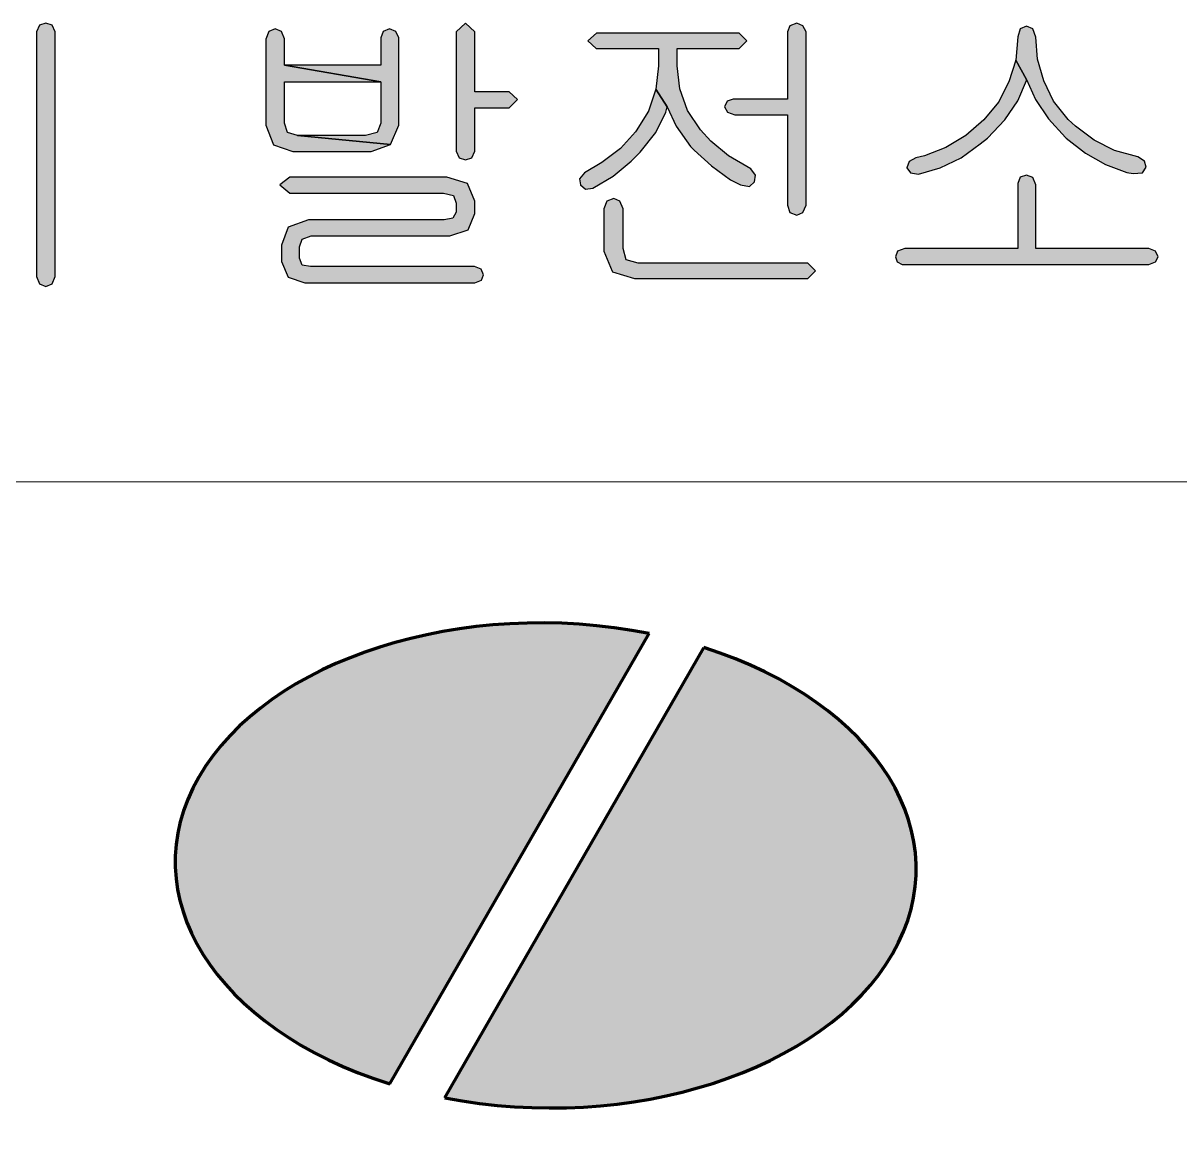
# Model space of a CAD drawing. Header units: inches. Extents: x 985 to 1826, y 0 to 594.
# Drawn here: x 1725.5 to 1745.7, y 98.66 to 118.05 of the extents above; entities that cross this region are included whole.
import ezdxf

# ---------------------------------------------------------------- set-up
doc = ezdxf.new("R2010")
doc.units = ezdxf.units.IN
doc.header["$MEASUREMENT"] = 0
for name, color, linetype in [('BG 0 -1', 7, 'Continuous'), ('BG Default', 7, 'Continuous'), ('BG happy form$0$TITLE-BOX', 7, 'Continuous')]:
    doc.layers.add(name, color=color, linetype=linetype)

msp = doc.modelspace()

# ---------------------------------------------------------------- hatches: boundary and pattern name
at = {"layer": 'BG 0 -1', "linetype": 'ByBlock'}
for color, points in [(5, [(1736.436, 107.389), (1736.219, 107.429), (1736, 107.465), (1735.78, 107.496), (1735.558, 107.521), (1735.334, 107.542), (1735.11, 107.558), (1734.886, 107.568), (1734.661, 107.573), (1734.436, 107.574), (1734.211, 107.569), (1733.987, 107.559), (1733.763, 107.544), (1733.541, 107.524), (1733.32, 107.498), (1733.1, 107.468), (1732.883, 107.433), (1732.667, 107.393), (1732.454, 107.348), (1732.243, 107.298), (1732.036, 107.243), (1731.831, 107.183), (1731.63, 107.119), (1731.433, 107.051), (1731.239, 106.978), (1731.049, 106.9), (1730.864, 106.818), (1730.683, 106.732), (1730.508, 106.642), (1730.337, 106.548), (1730.171, 106.45), (1730.011, 106.348), (1729.856, 106.243), (1729.707, 106.134), (1729.564, 106.022), (1729.427, 105.906), (1729.296, 105.787), (1729.172, 105.666), (1729.054, 105.541), (1728.944, 105.414), (1728.84, 105.285), (1728.743, 105.153), (1728.653, 105.019), (1728.57, 104.883), (1728.495, 104.745), (1728.427, 104.605), (1728.367, 104.464), (1728.314, 104.321), (1728.269, 104.177), (1728.231, 104.033), (1728.202, 103.887), (1728.18, 103.741), (1728.165, 103.594), (1728.159, 103.447), (1728.16, 103.3), (1728.17, 103.153), (1728.187, 103.006), (1728.212, 102.859), (1728.244, 102.713), (1728.285, 102.568), (1728.333, 102.424), (1728.388, 102.281), (1728.452, 102.139), (1728.522, 101.999), (1728.6, 101.86), (1728.686, 101.723), (1728.778, 101.588), (1728.878, 101.455), (1728.984, 101.324), (1729.098, 101.196), (1729.218, 101.071), (1729.344, 100.948), (1729.477, 100.828), (1729.617, 100.711), (1729.762, 100.597), (1729.913, 100.487), (1730.07, 100.38), (1730.232, 100.277), (1730.4, 100.177), (1730.573, 100.081), (1730.751, 99.989), (1730.933, 99.901), (1731.12, 99.818), (1731.311, 99.738), (1731.506, 99.663), (1731.705, 99.593), (1731.908, 99.527)]), (80, [(1732.866, 99.286), (1733.085, 99.246), (1733.306, 99.211), (1733.528, 99.181), (1733.752, 99.156), (1733.977, 99.137), (1734.203, 99.122), (1734.429, 99.113), (1734.655, 99.109), (1734.882, 99.11), (1735.108, 99.117), (1735.334, 99.128), (1735.558, 99.145), (1735.782, 99.167), (1736.004, 99.193), (1736.225, 99.225), (1736.443, 99.263), (1736.659, 99.305), (1736.873, 99.352), (1737.084, 99.404), (1737.292, 99.46), (1737.497, 99.522), (1737.698, 99.588), (1737.896, 99.659), (1738.089, 99.734), (1738.279, 99.814), (1738.463, 99.898), (1738.643, 99.986), (1738.818, 100.078), (1738.989, 100.175), (1739.153, 100.275), (1739.312, 100.379), (1739.466, 100.487), (1739.613, 100.598), (1739.754, 100.712), (1739.89, 100.83), (1740.018, 100.951), (1740.14, 101.075), (1740.255, 101.201), (1740.364, 101.33), (1740.465, 101.462), (1740.559, 101.596), (1740.646, 101.732), (1740.726, 101.87), (1740.798, 102.01), (1740.862, 102.151), (1740.919, 102.294), (1740.968, 102.438), (1741.009, 102.584), (1741.043, 102.73), (1741.069, 102.877), (1741.086, 103.024), (1741.096, 103.172), (1741.098, 103.32), (1741.092, 103.469), (1741.078, 103.617), (1741.056, 103.764), (1741.027, 103.912), (1740.989, 104.058), (1740.944, 104.204), (1740.891, 104.348), (1740.83, 104.491), (1740.761, 104.633), (1740.686, 104.774), (1740.602, 104.912), (1740.512, 105.049), (1740.414, 105.183), (1740.309, 105.316), (1740.197, 105.446), (1740.078, 105.573), (1739.953, 105.697), (1739.821, 105.819), (1739.682, 105.938), (1739.538, 106.053), (1739.387, 106.165), (1739.231, 106.274), (1739.069, 106.379), (1738.902, 106.48), (1738.729, 106.578), (1738.551, 106.671), (1738.369, 106.761), (1738.182, 106.846), (1737.99, 106.927), (1737.795, 107.003), (1737.595, 107.076), (1737.392, 107.143)])]:
    msp.add_hatch(color=color, dxfattribs=at).paths.add_polyline_path(points)
at = {"layer": 'BG Default', "linetype": 'Continuous'}
for points in [[(1725.896, 118.045), (1725.787, 118.009), (1725.733, 117.891), (1725.733, 113.622), (1725.787, 113.495), (1725.896, 113.449), (1726.005, 113.495), (1726.06, 113.622), (1726.06, 117.891), (1726.005, 118.009)], [(1733.226, 118.045), (1733.063, 117.891), (1733.063, 115.811), (1733.117, 115.693), (1733.226, 115.657), (1733.335, 115.693), (1733.39, 115.811), (1733.39, 116.565), (1733.989, 116.565), (1734.134, 116.71), (1733.989, 116.846), (1733.39, 116.846), (1733.39, 117.891)], [(1739.012, 118.045), (1738.894, 118), (1738.848, 117.891), (1738.848, 116.719), (1737.904, 116.719), (1737.795, 116.683), (1737.749, 116.583), (1737.804, 116.492), (1737.931, 116.447), (1738.848, 116.447), (1738.848, 114.866), (1738.894, 114.739), (1739.012, 114.694), (1739.121, 114.739), (1739.175, 114.866), (1739.175, 117.891), (1739.121, 118)], [(1743.026, 117.991), (1742.917, 117.945), (1742.872, 117.809), (1742.836, 117.4), (1743.026, 117.064), (1743.181, 116.71), (1743.408, 116.374), (1743.708, 116.047), (1743.717, 116.038), (1744.053, 115.775), (1744.407, 115.575), (1744.779, 115.439), (1744.888, 115.42), (1745.052, 115.43), (1745.115, 115.529), (1745.088, 115.638), (1744.97, 115.711), (1744.561, 115.82), (1744.207, 116.002), (1743.88, 116.247), (1743.753, 116.365), (1743.499, 116.683), (1743.326, 117.037), (1743.217, 117.419), (1743.19, 117.8), (1743.135, 117.945)], [(1731.9, 117.945), (1731.791, 117.9), (1731.746, 117.791), (1731.746, 117.31), (1730.065, 117.31), (1731.746, 117.019), (1731.746, 116.301), (1731.682, 116.138), (1731.482, 116.083), (1730.292, 116.083), (1731.918, 115.929), (1732.064, 116.265), (1732.064, 117.791), (1732.009, 117.9)], [(1738.004, 117.873), (1735.515, 117.873), (1735.361, 117.736), (1735.506, 117.6), (1736.596, 117.6), (1736.596, 117.301), (1736.55, 116.892), (1736.75, 116.583), (1736.905, 116.247), (1737.159, 115.893), (1737.222, 115.829), (1737.522, 115.557), (1737.858, 115.311), (1738.031, 115.221), (1738.185, 115.193), (1738.276, 115.275), (1738.294, 115.393), (1738.213, 115.502), (1737.822, 115.729), (1737.513, 115.984), (1737.331, 116.183), (1737.104, 116.519), (1736.968, 116.901), (1736.923, 117.301), (1736.923, 117.31), (1736.923, 117.6), (1738.004, 117.6), (1738.14, 117.736)], [(1743.026, 115.393), (1742.917, 115.357), (1742.872, 115.248), (1742.872, 114.113), (1740.901, 114.113), (1740.774, 114.067), (1740.737, 113.967), (1740.765, 113.876), (1740.856, 113.831), (1745.161, 113.831), (1745.279, 113.876), (1745.324, 113.967), (1745.279, 114.067), (1745.161, 114.113), (1743.19, 114.113), (1743.19, 115.221), (1743.135, 115.348)], [(1732.899, 115.357), (1730.156, 115.357), (1729.984, 115.221), (1730.156, 115.075), (1732.845, 115.075), (1733.017, 115.039), (1733.063, 114.903), (1733.063, 114.748), (1733.008, 114.639), (1732.854, 114.612), (1730.483, 114.612), (1730.129, 114.485), (1730.011, 114.167), (1730.011, 113.885), (1730.129, 113.613), (1730.42, 113.513), (1733.39, 113.513), (1733.508, 113.558), (1733.544, 113.649), (1733.499, 113.749), (1733.381, 113.795), (1730.52, 113.795), (1730.374, 113.822), (1730.329, 113.94), (1730.329, 114.14), (1730.374, 114.276), (1730.529, 114.331), (1732.954, 114.331), (1733.272, 114.439), (1733.39, 114.721), (1733.39, 114.939), (1733.262, 115.248)], [(1735.815, 114.984), (1735.697, 114.939), (1735.642, 114.803), (1735.642, 114.067), (1735.787, 113.713), (1735.797, 113.704), (1736.178, 113.586), (1736.187, 113.586), (1739.203, 113.586), (1739.339, 113.722), (1739.203, 113.858), (1736.242, 113.858), (1736.033, 113.913), (1735.978, 114.113), (1735.978, 114.803), (1735.924, 114.939)]]:
    msp.add_hatch(color=3, dxfattribs=at).paths.add_polyline_path(points)
at = {"layer": 'BG Default', "linetype": 'ByBlock'}
for points in [[(1731.746, 117.019), (1730.065, 117.31), (1730.065, 117.773), (1730.011, 117.9), (1729.902, 117.945), (1729.793, 117.9), (1729.738, 117.764), (1729.738, 116.265), (1729.875, 115.92), (1730.211, 115.802), (1731.582, 115.802), (1731.918, 115.929), (1730.292, 116.083), (1730.12, 116.138), (1730.065, 116.301), (1730.065, 117.019)], [(1742.836, 117.4), (1742.717, 117.019), (1742.536, 116.665), (1742.282, 116.356), (1741.964, 116.083), (1741.618, 115.875), (1741.246, 115.729), (1741.092, 115.693), (1740.974, 115.629), (1740.937, 115.52), (1741.001, 115.43), (1741.137, 115.411), (1741.519, 115.52), (1741.882, 115.693), (1742.218, 115.938), (1742.345, 116.038), (1742.645, 116.356), (1742.872, 116.692), (1743.026, 117.046), (1743.026, 117.064)], [(1736.55, 116.892), (1736.423, 116.51), (1736.205, 116.165), (1736.196, 116.147), (1735.933, 115.856), (1735.606, 115.611), (1735.306, 115.43), (1735.215, 115.33), (1735.233, 115.221), (1735.324, 115.148), (1735.451, 115.166), (1735.806, 115.375), (1736.123, 115.638), (1736.278, 115.793), (1736.55, 116.138), (1736.723, 116.492), (1736.75, 116.583)]]:
    msp.add_hatch(color=3, dxfattribs=at).paths.add_polyline_path(points)

# ---------------------------------------------------------------- linework, layer by layer
at = {"layer": 'BG 0 -1', "color": 7, "linetype": 'Continuous', "lineweight": 9}
msp.add_line((1651.752, 110.04), (1801.02, 110.04), dxfattribs=at)
at = {"layer": 'BG 0 -1', "color": 3, "linetype": 'Continuous', "lineweight": 25}
for points in [[(1729.902, 117.945), (1729.793, 117.9), (1729.738, 117.764), (1729.738, 116.265), (1729.875, 115.92), (1730.211, 115.802), (1731.582, 115.802), (1731.918, 115.929), (1730.292, 116.083), (1730.12, 116.138), (1730.065, 116.301), (1730.065, 117.019), (1731.746, 117.019), (1730.065, 117.31), (1730.065, 117.773), (1730.011, 117.9)], [(1742.836, 117.4), (1742.717, 117.019), (1742.536, 116.665), (1742.282, 116.356), (1741.964, 116.083), (1741.618, 115.875), (1741.246, 115.729), (1741.092, 115.693), (1740.974, 115.629), (1740.937, 115.52), (1741.001, 115.43), (1741.137, 115.411), (1741.519, 115.52), (1741.882, 115.693), (1742.218, 115.938), (1742.345, 116.038), (1742.645, 116.356), (1742.872, 116.692), (1743.026, 117.046), (1743.026, 117.064)], [(1736.55, 116.892), (1736.423, 116.51), (1736.205, 116.165), (1736.196, 116.147), (1735.933, 115.856), (1735.606, 115.611), (1735.306, 115.43), (1735.215, 115.33), (1735.233, 115.221), (1735.324, 115.148), (1735.451, 115.166), (1735.806, 115.375), (1736.123, 115.638), (1736.278, 115.793), (1736.55, 116.138), (1736.723, 116.492), (1736.75, 116.583)]]:
    msp.add_lwpolyline(points, close=True, dxfattribs=at)
at = {"layer": 'BG 0 -1', "color": 7, "linetype": 'Continuous', "lineweight": 0}
for points in [[(1736.436, 107.389), (1736.219, 107.429), (1736, 107.465), (1735.78, 107.496), (1735.558, 107.521), (1735.334, 107.542), (1735.11, 107.558), (1734.886, 107.568), (1734.661, 107.573), (1734.436, 107.574), (1734.211, 107.569), (1733.987, 107.559), (1733.763, 107.544), (1733.541, 107.524), (1733.32, 107.498), (1733.1, 107.468), (1732.883, 107.433), (1732.667, 107.393), (1732.454, 107.348), (1732.243, 107.298), (1732.036, 107.243), (1731.831, 107.183), (1731.63, 107.119), (1731.433, 107.051), (1731.239, 106.978), (1731.049, 106.9), (1730.864, 106.818), (1730.683, 106.732), (1730.508, 106.642), (1730.337, 106.548), (1730.171, 106.45), (1730.011, 106.348), (1729.856, 106.243), (1729.707, 106.134), (1729.564, 106.022), (1729.427, 105.906), (1729.296, 105.787), (1729.172, 105.666), (1729.054, 105.541), (1728.944, 105.414), (1728.84, 105.285), (1728.743, 105.153), (1728.653, 105.019), (1728.57, 104.883), (1728.495, 104.745), (1728.427, 104.605), (1728.367, 104.464), (1728.314, 104.321), (1728.269, 104.177), (1728.231, 104.033), (1728.202, 103.887), (1728.18, 103.741), (1728.165, 103.594), (1728.159, 103.447), (1728.16, 103.3), (1728.17, 103.153), (1728.187, 103.006), (1728.212, 102.859), (1728.244, 102.713), (1728.285, 102.568), (1728.333, 102.424), (1728.388, 102.281), (1728.452, 102.139), (1728.522, 101.999), (1728.6, 101.86), (1728.686, 101.723), (1728.778, 101.588), (1728.878, 101.455), (1728.984, 101.324), (1729.098, 101.196), (1729.218, 101.071), (1729.344, 100.948), (1729.477, 100.828), (1729.617, 100.711), (1729.762, 100.597), (1729.913, 100.487), (1730.07, 100.38), (1730.232, 100.277), (1730.4, 100.177), (1730.573, 100.081), (1730.751, 99.989), (1730.933, 99.901), (1731.12, 99.818), (1731.311, 99.738), (1731.506, 99.663), (1731.705, 99.593), (1731.908, 99.527)], [(1732.866, 99.286), (1733.085, 99.246), (1733.306, 99.211), (1733.528, 99.181), (1733.752, 99.156), (1733.977, 99.137), (1734.203, 99.122), (1734.429, 99.113), (1734.655, 99.109), (1734.882, 99.11), (1735.108, 99.117), (1735.334, 99.128), (1735.558, 99.145), (1735.782, 99.167), (1736.004, 99.193), (1736.225, 99.225), (1736.443, 99.263), (1736.659, 99.305), (1736.873, 99.352), (1737.084, 99.404), (1737.292, 99.46), (1737.497, 99.522), (1737.698, 99.588), (1737.896, 99.659), (1738.089, 99.734), (1738.279, 99.814), (1738.463, 99.898), (1738.643, 99.986), (1738.818, 100.078), (1738.989, 100.175), (1739.153, 100.275), (1739.312, 100.379), (1739.466, 100.487), (1739.613, 100.598), (1739.754, 100.712), (1739.89, 100.83), (1740.018, 100.951), (1740.14, 101.075), (1740.255, 101.201), (1740.364, 101.33), (1740.465, 101.462), (1740.559, 101.596), (1740.646, 101.732), (1740.726, 101.87), (1740.798, 102.01), (1740.862, 102.151), (1740.919, 102.294), (1740.968, 102.438), (1741.009, 102.584), (1741.043, 102.73), (1741.069, 102.877), (1741.086, 103.024), (1741.096, 103.172), (1741.098, 103.32), (1741.092, 103.469), (1741.078, 103.617), (1741.056, 103.764), (1741.027, 103.912), (1740.989, 104.058), (1740.944, 104.204), (1740.891, 104.348), (1740.83, 104.491), (1740.761, 104.633), (1740.686, 104.774), (1740.602, 104.912), (1740.512, 105.049), (1740.414, 105.183), (1740.309, 105.316), (1740.197, 105.446), (1740.078, 105.573), (1739.953, 105.697), (1739.821, 105.819), (1739.682, 105.938), (1739.538, 106.053), (1739.387, 106.165), (1739.231, 106.274), (1739.069, 106.379), (1738.902, 106.48), (1738.729, 106.578), (1738.551, 106.671), (1738.369, 106.761), (1738.182, 106.846), (1737.99, 106.927), (1737.795, 107.003), (1737.595, 107.076), (1737.392, 107.143)]]:
    msp.add_lwpolyline(points, close=True, dxfattribs=at)
at = {"layer": 'BG Default', "color": 3, "linetype": 'Continuous', "lineweight": 25}
for points in [[(1725.896, 118.045), (1725.787, 118.009), (1725.733, 117.891), (1725.733, 113.622), (1725.787, 113.495), (1725.896, 113.449), (1726.005, 113.495), (1726.06, 113.622), (1726.06, 117.891), (1726.005, 118.009)], [(1733.226, 118.045), (1733.063, 117.891), (1733.063, 115.811), (1733.117, 115.693), (1733.226, 115.657), (1733.335, 115.693), (1733.39, 115.811), (1733.39, 116.565), (1733.989, 116.565), (1734.134, 116.71), (1733.989, 116.846), (1733.39, 116.846), (1733.39, 117.891)], [(1739.012, 118.045), (1738.894, 118), (1738.848, 117.891), (1738.848, 116.719), (1737.904, 116.719), (1737.795, 116.683), (1737.749, 116.583), (1737.804, 116.492), (1737.931, 116.447), (1738.848, 116.447), (1738.848, 114.866), (1738.894, 114.739), (1739.012, 114.694), (1739.121, 114.739), (1739.175, 114.866), (1739.175, 117.891), (1739.121, 118)], [(1743.026, 117.991), (1742.917, 117.945), (1742.872, 117.809), (1742.836, 117.4), (1743.026, 117.064), (1743.181, 116.71), (1743.408, 116.374), (1743.708, 116.047), (1743.717, 116.038), (1744.053, 115.775), (1744.407, 115.575), (1744.779, 115.439), (1744.888, 115.42), (1745.052, 115.43), (1745.115, 115.529), (1745.088, 115.638), (1744.97, 115.711), (1744.561, 115.82), (1744.207, 116.002), (1743.88, 116.247), (1743.753, 116.365), (1743.499, 116.683), (1743.326, 117.037), (1743.217, 117.419), (1743.19, 117.8), (1743.135, 117.945)], [(1731.9, 117.945), (1731.791, 117.9), (1731.746, 117.791), (1731.746, 117.31), (1730.065, 117.31), (1731.746, 117.019), (1731.746, 116.301), (1731.682, 116.138), (1731.482, 116.083), (1730.292, 116.083), (1731.918, 115.929), (1732.064, 116.265), (1732.064, 117.791), (1732.009, 117.9)], [(1738.004, 117.873), (1735.515, 117.873), (1735.361, 117.736), (1735.506, 117.6), (1736.596, 117.6), (1736.596, 117.301), (1736.55, 116.892), (1736.75, 116.583), (1736.905, 116.247), (1737.159, 115.893), (1737.222, 115.829), (1737.522, 115.557), (1737.858, 115.311), (1738.031, 115.221), (1738.185, 115.193), (1738.276, 115.275), (1738.294, 115.393), (1738.213, 115.502), (1737.822, 115.729), (1737.513, 115.984), (1737.331, 116.183), (1737.104, 116.519), (1736.968, 116.901), (1736.923, 117.301), (1736.923, 117.31), (1736.923, 117.6), (1738.004, 117.6), (1738.14, 117.736)], [(1743.026, 115.393), (1742.917, 115.357), (1742.872, 115.248), (1742.872, 114.113), (1740.901, 114.113), (1740.774, 114.067), (1740.737, 113.967), (1740.765, 113.876), (1740.856, 113.831), (1745.161, 113.831), (1745.279, 113.876), (1745.324, 113.967), (1745.279, 114.067), (1745.161, 114.113), (1743.19, 114.113), (1743.19, 115.221), (1743.135, 115.348)], [(1732.899, 115.357), (1730.156, 115.357), (1729.984, 115.221), (1730.156, 115.075), (1732.845, 115.075), (1733.017, 115.039), (1733.063, 114.903), (1733.063, 114.748), (1733.008, 114.639), (1732.854, 114.612), (1730.483, 114.612), (1730.129, 114.485), (1730.011, 114.167), (1730.011, 113.885), (1730.129, 113.613), (1730.42, 113.513), (1733.39, 113.513), (1733.508, 113.558), (1733.544, 113.649), (1733.499, 113.749), (1733.381, 113.795), (1730.52, 113.795), (1730.374, 113.822), (1730.329, 113.94), (1730.329, 114.14), (1730.374, 114.276), (1730.529, 114.331), (1732.954, 114.331), (1733.272, 114.439), (1733.39, 114.721), (1733.39, 114.939), (1733.262, 115.248)], [(1735.815, 114.984), (1735.697, 114.939), (1735.642, 114.803), (1735.642, 114.067), (1735.787, 113.713), (1735.797, 113.704), (1736.178, 113.586), (1736.187, 113.586), (1739.203, 113.586), (1739.339, 113.722), (1739.203, 113.858), (1736.242, 113.858), (1736.033, 113.913), (1735.978, 114.113), (1735.978, 114.803), (1735.924, 114.939)]]:
    msp.add_lwpolyline(points, close=True, dxfattribs=at)
at = {"layer": 'BG Default', "color": 7, "linetype": 'Continuous', "lineweight": 0}
for points in [[(1731.746, 117.019), (1730.065, 117.31), (1730.065, 117.773), (1730.011, 117.9), (1729.902, 117.945), (1729.793, 117.9), (1729.738, 117.764), (1729.738, 116.265), (1729.875, 115.92), (1730.211, 115.802), (1731.582, 115.802), (1731.918, 115.929), (1730.292, 116.083), (1730.12, 116.138), (1730.065, 116.301), (1730.065, 117.019)], [(1742.836, 117.4), (1742.717, 117.019), (1742.536, 116.665), (1742.282, 116.356), (1741.964, 116.083), (1741.618, 115.875), (1741.246, 115.729), (1741.092, 115.693), (1740.974, 115.629), (1740.937, 115.52), (1741.001, 115.43), (1741.137, 115.411), (1741.519, 115.52), (1741.882, 115.693), (1742.218, 115.938), (1742.345, 116.038), (1742.645, 116.356), (1742.872, 116.692), (1743.026, 117.046), (1743.026, 117.064)], [(1736.55, 116.892), (1736.423, 116.51), (1736.205, 116.165), (1736.196, 116.147), (1735.933, 115.856), (1735.606, 115.611), (1735.306, 115.43), (1735.215, 115.33), (1735.233, 115.221), (1735.324, 115.148), (1735.451, 115.166), (1735.806, 115.375), (1736.123, 115.638), (1736.278, 115.793), (1736.55, 116.138), (1736.723, 116.492), (1736.75, 116.583)]]:
    msp.add_lwpolyline(points, close=True, dxfattribs=at)
at = {"layer": 'BG happy form$0$TITLE-BOX', "color": 5, "linetype": 'Continuous', "lineweight": 100}
msp.add_line((1731.908, 99.527), (1736.436, 107.389), dxfattribs=at)
at = {"layer": 'BG happy form$0$TITLE-BOX', "color": 80, "linetype": 'Continuous', "lineweight": 100}
msp.add_line((1732.866, 99.286), (1737.392, 107.143), dxfattribs=at)
at = {"layer": 'BG happy form$0$TITLE-BOX', "color": 5, "linetype": 'Continuous', "lineweight": 100}
msp.add_ellipse((1734.628, 103.342), major_axis=(6.47, -0.104), ratio=0.654054, start_param=1.298066, end_param=4.288804, dxfattribs=at)
at = {"layer": 'BG happy form$0$TITLE-BOX', "color": 80, "linetype": 'Continuous', "lineweight": 100}
msp.add_ellipse((1734.628, 103.342), major_axis=(-6.47, 0.104), ratio=0.654054, start_param=1.305326, end_param=4.281544, dxfattribs=at)

doc.saveas('drawing.dxf')
